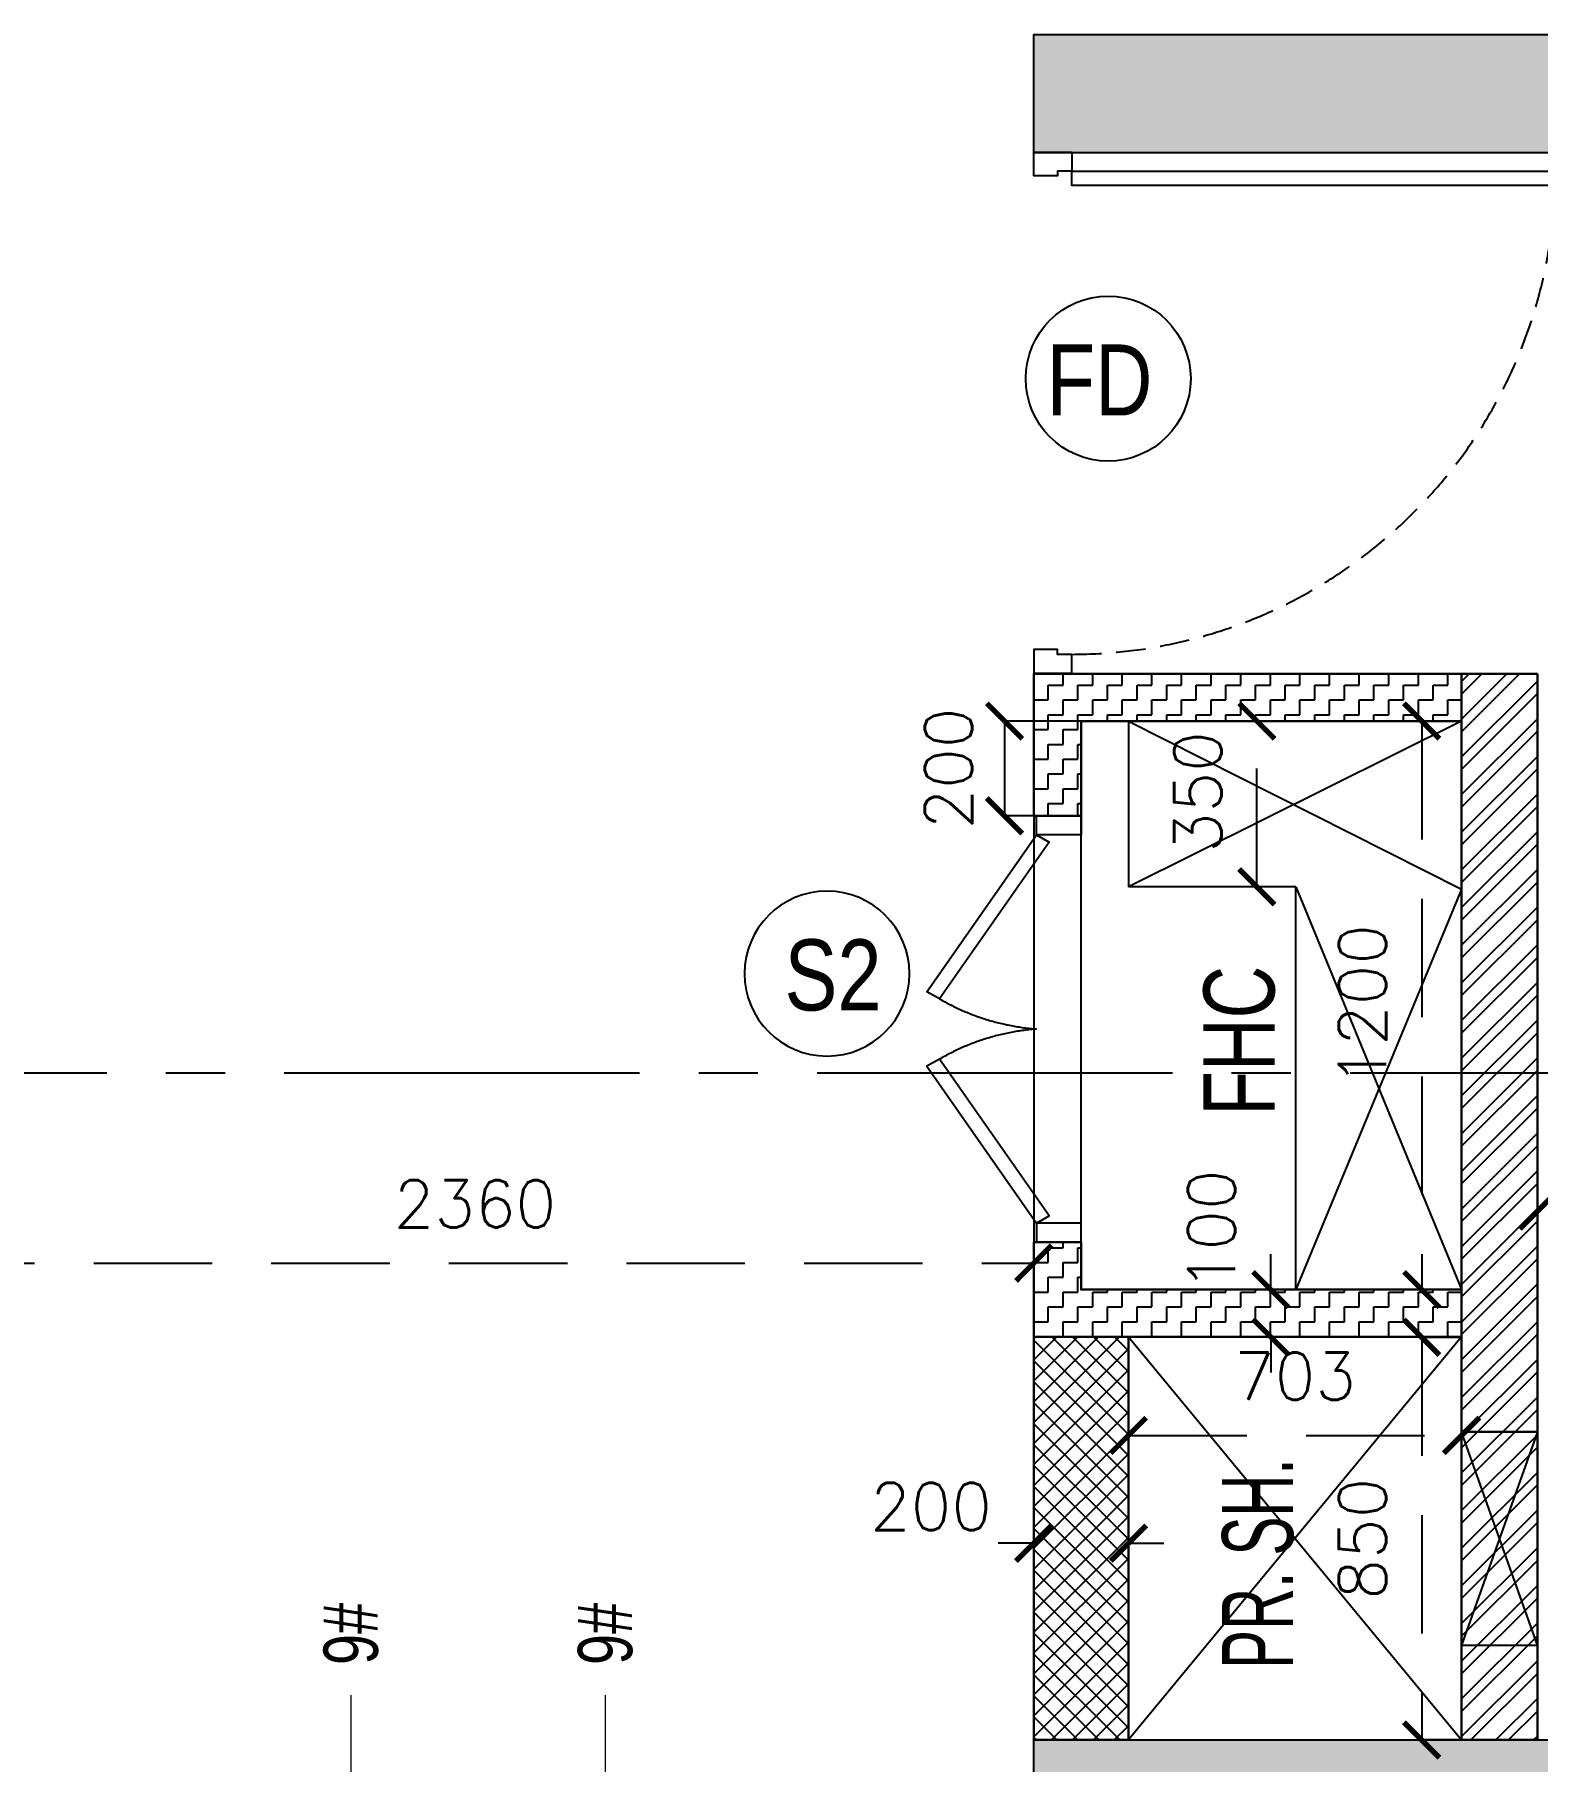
# Model space of a CAD drawing. Header units: millimetres. Extents: x 1124992 to 1258557, y -5767803 to -5695799.
# Drawn here: x 1205343 to 1208516, y -5719020 to -5715375 of the extents above; entities that cross this region are included whole.
import ezdxf
from ezdxf.enums import TextEntityAlignment as Align

# ---------------------------------------------------------------- set-up
doc = ezdxf.new("R2010")
doc.units = ezdxf.units.MM
doc.header["$LTSCALE"] = 1000
doc.header["$MEASUREMENT"] = 0
for name, pattern in [('$1$AUDIT_D_120904163729-0', [0]), ('$36$HIDDEN', [0.375, 0.25, -0.125]), ('AUDIT_D_120904163729-0', [0]), ('T8 - TYPICAL FLOOR CORE$0$AUDIT_D_120904163729-0', [0]), ('T8 - TYPICAL FLOOR CORE$0$HIDDEN', [0.375, 0.25, -0.125]), ('T8 - TYPICAL FLOOR CORE$0$T10-TYPICAL FLOOR CORE$0$HIDDEN', [0.375, 0.25, -0.125]), ('T8 - TYPICAL FLOOR CORE$0$T8 - TYPICAL FLOOR CORE$0$HIDDEN2', [0.1875, 0.125, -0.0625]), ('T8_REFUGE COLUMNS$0$CENTER2', [1.125, 0.75, -0.125, 0.125, -0.125])]:
    doc.linetypes.add(name, pattern=pattern)
doc.layers.get('0').update_dxf_attribs({"linetype": 'AUDIT_D_120904163729-0'})
for name, color, linetype in [('$0$A-HATCH -160', 251, '$1$AUDIT_D_120904163729-0'), ('$21$A-DIMENSIONS', 2, '$36$HIDDEN'), ('T8 - TYPICAL FLOOR CORE$0$A-DIMENSIONS', 2, 'T8 - TYPICAL FLOOR CORE$0$HIDDEN'), ('T8 - TYPICAL FLOOR CORE$0$A-DOOR-FULL', 2, 'Continuous'), ('T8 - TYPICAL FLOOR CORE$0$A-HATCH -160', 251, 'T8 - TYPICAL FLOOR CORE$0$AUDIT_D_120904163729-0'), ('T8 - TYPICAL FLOOR CORE$0$T10-TYPICAL FLOOR CORE$0$A-SLAB SUNK-AC LEDGES', 251, 'T8 - TYPICAL FLOOR CORE$0$T10-TYPICAL FLOOR CORE$0$HIDDEN'), ('T8 - TYPICAL FLOOR CORE$0$T10-TYPICAL FLOOR CORE$0$CUT-OUT', 49, 'Continuous'), ('T8 - TYPICAL FLOOR CORE$0$T8 - TYPICAL FLOOR CORE$0$A-DOOR', 1, 'Continuous'), ('T8 - TYPICAL FLOOR CORE$0$T8 - TYPICAL FLOOR CORE$0$Typical floor plan-$0$$0$A2-TYPICAL$0$a-door', 1, 'Continuous'), ('T8 - TYPICAL FLOOR CORE$1$a-window-no', 125, 'Continuous'), ('T8_REFUGE COLUMNS$0$A-CENTERLINE', 193, 'T8_REFUGE COLUMNS$0$CENTER2'), ('T8_REFUGE COLUMNS$0$A-RCC COLS', 3, 'Continuous'), ('T8_TYPICAL COLUMNS$0$A-RCC COLS', 3, 'Continuous')]:
    doc.layers.add(name, color=color, linetype=linetype)
for name, color, linetype, lineweight in [('T8 - TYPICAL FLOOR CORE$0$A-WALL- 160', 6, 'Continuous', 30), ('T8 - TYPICAL FLOOR CORE$0$T10-TYPICAL FLOOR CORE$0$A-WALL- 160', 6, 'Continuous', 30), ('T8 - TYPICAL FLOOR CORE$0$T10-TYPICAL FLOOR CORE$0$D&W', 8, 'Continuous', 25), ('T8 - TYPICAL FLOOR CORE$0$T8 - TYPICAL FLOOR CORE$0$D&W', 8, 'Continuous', 25), ('T8 - TYPICAL FLOOR CORE$1$a-Text', 4, 'Continuous', 0), ('T8(T9 IS SIMILAR) - DIMENSION & TEXTING$0$R0-18-10-2014-T1-1st Podium Floor Plan$0$Text', 2, 'Continuous', 0), ('T8(T9 IS SIMILAR)$0$D&W', 8, 'Continuous', 25)]:
    doc.layers.add(name, color=color, linetype=linetype, lineweight=lineweight)
doc.layers.add('T8_REFUGE COLUMNS$1$COL-HATCH', color=7, linetype='Continuous', lineweight=25, true_color=0xa3a3a3)
doc.styles.add('T8 - TYPICAL FLOOR CORE$0$Romans 1', font='romans.shx', dxfattribs={"height": 100})
doc.styles.add('T8 - TYPICAL FLOOR CORE$1$ARIAL ARROW', font='swisscl.ttf')
doc.styles.add('T8 - TYPICAL FLOOR CORE$1$LODHA STANDERD', font='sanss___.ttf')
doc.styles.add('T8(T9 IS SIMILAR) - DIMENSION & TEXTING$0$ARIAL ARROW', font='swisscl.ttf')
doc.styles.add('T8(T9 IS SIMILAR) - DIMENSION & TEXTING$0$Tahoma', font='tahoma.ttf')
doc.dimstyles.new('T8 - TYPICAL FLOOR CORE$0$ALPINE S', dxfattribs={"dimscale": 0, "dimtxt": 100, "dimasz": 75, "dimexe": 0, "dimexo": 0, "dimgap": 75, "dimtad": 1, "dimdec": 0, "dimzin": 0, "dimdsep": 46, "dimtxsty": 'T8 - TYPICAL FLOOR CORE$0$Romans 1', "dimblk": 'T8 - TYPICAL FLOOR CORE$0$_ArchTick', "dimcen": 0.09, "dimclrd": 256, "dimclre": 256, "dimclrt": 7, "dimadec": 0, "dimazin": 0, "dimtfac": 1, "dimtdec": 0, "dimtofl": 0, "dimtmove": 1, "dimatfit": 0, "dimldrblk": 'T8 - TYPICAL FLOOR CORE$0$_Open90', "dimfxl": 1, "dimtolj": 1, "dimtzin": 0, "dimarcsym": 0})
doc.dimstyles.new('T8(T9 IS SIMILAR) - DIMENSION & TEXTING$0$SAMATA STD', dxfattribs={"dimtxt": 100, "dimasz": 50, "dimexe": 50, "dimexo": 50, "dimgap": 10, "dimtad": 0, "dimdec": 0, "dimrnd": 5, "dimzin": 0, "dimdsep": 46, "dimtxsty": 'T8(T9 IS SIMILAR) - DIMENSION & TEXTING$0$Tahoma', "dimblk": 'T8(T9 IS SIMILAR) - DIMENSION & TEXTING$0$_Origin2', "dimcen": -50, "dimdle": 50, "dimclrd": 7, "dimclre": 7, "dimclrt": 7, "dimadec": 0, "dimazin": 0, "dimtfac": 1, "dimtdec": 0, "dimtmove": 1, "dimatfit": 3, "dimfxl": 150, "dimtfill": 1, "dimtolj": 1, "dimtzin": 0, "dimlwd": -1, "dimlwe": -1, "dimarcsym": 0})

# ---------------------------------------------------------------- blocks, each defined once
blk = doc.blocks.new('T8(T9 IS SIMILAR) - DIMENSION & TEXTING$0$_Origin2')
at = {"color": 0, "linetype": 'ByBlock', "lineweight": -2}
blk.add_line((-0.5, 0), (-1, 0), dxfattribs=at)
for radius in [0.5, 0.25]:
    blk.add_circle((0, 0), radius, dxfattribs=at)
blk = doc.blocks.new('T8_REFUGE COLUMNS')
at = {"layer": 'T8_REFUGE COLUMNS$1$COL-HATCH', "linetype": 'ByBlock'}
h = blk.add_hatch(color=256, dxfattribs=at)
h.dxf.hatch_style = 1
h.paths.add_polyline_path([(1215612.1, -5715624.9), (1207452.1, -5715624.9), (1207452.1, -5715374.9), (1215612.1, -5715374.9)])
h = blk.add_hatch(color=256, dxfattribs=at)
h.dxf.hatch_style = 1
h.paths.add_polyline_path([(1212742.1, -5719224.9), (1207452.1, -5719224.9), (1207452.1, -5718974.9), (1212742.1, -5718974.9)])
at = {"layer": 'T8_REFUGE COLUMNS$0$A-CENTERLINE'}
blk.add_line((1223494.9, -5717567.4), (1182495.9, -5717567.4), dxfattribs=at)
at = {"layer": 'T8_REFUGE COLUMNS$0$A-RCC COLS', "linetype": 'ByBlock'}
for points in [[(1215612.1, -5715624.9), (1207452.1, -5715624.9), (1207452.1, -5715374.9), (1215612.1, -5715374.9)], [(1212742.1, -5719224.9), (1207452.1, -5719224.9), (1207452.1, -5718974.9), (1212742.1, -5718974.9)]]:
    blk.add_lwpolyline(points, close=True, dxfattribs=at)
blk = doc.blocks.new('T8_TYPICAL COLUMNS')
at = {"layer": 'T8_TYPICAL COLUMNS$0$A-RCC COLS', "linetype": 'ByBlock'}
blk.add_blockref('T8_REFUGE COLUMNS', (0, 0), dxfattribs=at)
blk = doc.blocks.new('*U766')
for points in [[(0, 0), (0, 1020), (30, 1020), (30, 0)], [(-40, 0), (0, 0), (0, -30), (10, -30), (10, -80), (-40, -80)], [(1060, 0), (1020, 0), (1020, -30), (1010, -30), (1010, -80), (1060, -80)]]:
    blk.add_lwpolyline(points, close=True)
at = {"color": 0, "linetype": 'ByBlock', "ltscale": 0.25}
blk.add_arc((-1.5, -0.6), 1021.5, 0.0347, 87.627, dxfattribs=at)
blk = doc.blocks.new('T8 - TYPICAL FLOOR CORE$1$WINDOW TAG')
at = {"layer": 'T8 - TYPICAL FLOOR CORE$1$a-window-no'}
blk.add_circle((0, 0), 174.1, dxfattribs=at)
at = {"layer": 'T8 - TYPICAL FLOOR CORE$1$a-window-no', "style": 'T8 - TYPICAL FLOOR CORE$1$LODHA STANDERD'}
blk.add_attdef('WINDOW', text='', height=150, dxfattribs=at).set_placement((11.3, 2.8), align=Align.MIDDLE_CENTER)
blk = doc.blocks.new('T8 - TYPICAL FLOOR CORE$0$_ArchTick')
at = {"color": 0, "linetype": 'ByBlock', "const_width": 0.15}
blk.add_lwpolyline([(-0.5, -0.5), (0.5, 0.5)], dxfattribs=at)
blk = doc.blocks.new('*D838')
at = {"layer": 'T8 - TYPICAL FLOOR CORE$0$A-DIMENSIONS', "linetype": 'T8 - TYPICAL FLOOR CORE$0$HIDDEN', "lineweight": -2, "transparency": 16777216}
for p, q in [((1205092.4, -5717855.7), (1205092.4, -5717968.1)), ((1207452.3, -5718258.1), (1207452.3, -5717968.1))]:
    blk.add_line(p, q, dxfattribs=at)
at = {"layer": 'T8 - TYPICAL FLOOR CORE$0$A-DIMENSIONS', "lineweight": -2, "transparency": 16777216}
blk.add_line((1205092.4, -5717968.1), (1207452.3, -5717968.1), dxfattribs=at)
at = {"layer": 'T8 - TYPICAL FLOOR CORE$0$A-DIMENSIONS', "linetype": 'ByBlock', "lineweight": -2, "transparency": 16777216, "xscale": 75, "yscale": 75, "zscale": 75, "rotation": 180}
blk.add_blockref('T8 - TYPICAL FLOOR CORE$0$_ArchTick', (1205092.4, -5717968.1), dxfattribs=at)
at = {"layer": 'T8 - TYPICAL FLOOR CORE$0$A-DIMENSIONS', "linetype": 'ByBlock', "lineweight": -2, "transparency": 16777216, "xscale": 75, "yscale": 75, "zscale": 75}
blk.add_blockref('T8 - TYPICAL FLOOR CORE$0$_ArchTick', (1207452.3, -5717968.1), dxfattribs=at)
at = {"layer": 'T8 - TYPICAL FLOOR CORE$0$A-DIMENSIONS', "color": 7, "linetype": 'ByBlock', "transparency": 16777216, "insert": (1206272.3, -5717843.1), "char_height": 100, "attachment_point": 5, "style": 'T8 - TYPICAL FLOOR CORE$0$Romans 1'}
blk.add_mtext('\\A1;2360', dxfattribs=at)
blk = doc.blocks.new('T8 - TYPICAL FLOOR CORE$0$_Open90')
at = {"color": 0, "linetype": 'ByBlock', "lineweight": -2}
for p, q in [((-0.5, 0.5), (0, 0)), ((0, 0), (-1, 0)), ((0, 0), (-0.5, -0.5))]:
    blk.add_line(p, q, dxfattribs=at)
blk = doc.blocks.new('*D798')
at = {"layer": 'T8 - TYPICAL FLOOR CORE$0$A-DIMENSIONS', "linetype": 'T8 - TYPICAL FLOOR CORE$0$HIDDEN', "lineweight": -2, "transparency": 16777216}
for p, q in [((1208515.7, -5717976.4), (1208515.7, -5717858.5)), ((1210015.9, -5718058.1), (1210015.9, -5717858.5))]:
    blk.add_line(p, q, dxfattribs=at)
at = {"layer": 'T8 - TYPICAL FLOOR CORE$0$A-DIMENSIONS', "lineweight": -2, "transparency": 16777216}
blk.add_line((1210015.9, -5717858.5), (1208515.7, -5717858.5), dxfattribs=at)
at = {"layer": 'T8 - TYPICAL FLOOR CORE$0$A-DIMENSIONS', "linetype": 'ByBlock', "lineweight": -2, "transparency": 16777216, "xscale": 75, "yscale": 75, "zscale": 75, "rotation": 180}
blk.add_blockref('T8 - TYPICAL FLOOR CORE$0$_ArchTick', (1208515.7, -5717858.5), dxfattribs=at)
at = {"layer": 'T8 - TYPICAL FLOOR CORE$0$A-DIMENSIONS', "linetype": 'ByBlock', "lineweight": -2, "transparency": 16777216, "xscale": 75, "yscale": 75, "zscale": 75}
blk.add_blockref('T8 - TYPICAL FLOOR CORE$0$_ArchTick', (1210015.9, -5717858.5), dxfattribs=at)
at = {"layer": 'T8 - TYPICAL FLOOR CORE$0$A-DIMENSIONS', "color": 7, "linetype": 'ByBlock', "transparency": 16777216, "insert": (1209265.8, -5717733.5), "char_height": 100, "attachment_point": 5, "style": 'T8 - TYPICAL FLOOR CORE$0$Romans 1'}
blk.add_mtext('\\A1;1500', dxfattribs=at)
blk = doc.blocks.new('*D774')
at = {"layer": 'T8 - TYPICAL FLOOR CORE$0$A-DIMENSIONS', "linetype": 'T8 - TYPICAL FLOOR CORE$0$HIDDEN', "lineweight": -2, "transparency": 16777216}
for p, q in [((1208355.3, -5716824.1), (1208271.1, -5716824.1)), ((1208355.3, -5718024), (1208271.1, -5718024))]:
    blk.add_line(p, q, dxfattribs=at)
at = {"layer": 'T8 - TYPICAL FLOOR CORE$0$A-DIMENSIONS', "lineweight": -2, "transparency": 16777216}
blk.add_line((1208271.1, -5716824.1), (1208271.1, -5718024), dxfattribs=at)
at = {"layer": 'T8 - TYPICAL FLOOR CORE$0$A-DIMENSIONS', "linetype": 'ByBlock', "lineweight": -2, "transparency": 16777216, "xscale": 75, "yscale": 75, "zscale": 75}
for p, rotation in [((1208271.1, -5716824.1), 90), ((1208271.1, -5718024), 270)]:
    blk.add_blockref('T8 - TYPICAL FLOOR CORE$0$_ArchTick', p, dxfattribs=dict(at, rotation=rotation))
at = {"layer": 'T8 - TYPICAL FLOOR CORE$0$A-DIMENSIONS', "color": 7, "linetype": 'ByBlock', "transparency": 16777216, "insert": (1208146.1, -5717424), "char_height": 100, "attachment_point": 5, "rotation": 90, "style": 'T8 - TYPICAL FLOOR CORE$0$Romans 1'}
blk.add_mtext('\\A1;1200', dxfattribs=at)
blk = doc.blocks.new('*D775')
at = {"layer": 'T8 - TYPICAL FLOOR CORE$0$A-DIMENSIONS', "linetype": 'T8 - TYPICAL FLOOR CORE$0$HIDDEN', "lineweight": -2, "transparency": 16777216}
for p, q in [((1207652, -5718256.6), (1207652, -5718332)), ((1208355.3, -5718256.6), (1208355.3, -5718332))]:
    blk.add_line(p, q, dxfattribs=at)
at = {"layer": 'T8 - TYPICAL FLOOR CORE$0$A-DIMENSIONS', "lineweight": -2, "transparency": 16777216}
blk.add_line((1207652, -5718332), (1208355.3, -5718332), dxfattribs=at)
at = {"layer": 'T8 - TYPICAL FLOOR CORE$0$A-DIMENSIONS', "linetype": 'ByBlock', "lineweight": -2, "transparency": 16777216, "xscale": 75, "yscale": 75, "zscale": 75, "rotation": 180}
blk.add_blockref('T8 - TYPICAL FLOOR CORE$0$_ArchTick', (1207652, -5718332), dxfattribs=at)
at = {"layer": 'T8 - TYPICAL FLOOR CORE$0$A-DIMENSIONS', "linetype": 'ByBlock', "lineweight": -2, "transparency": 16777216, "xscale": 75, "yscale": 75, "zscale": 75}
blk.add_blockref('T8 - TYPICAL FLOOR CORE$0$_ArchTick', (1208355.3, -5718332), dxfattribs=at)
at = {"layer": 'T8 - TYPICAL FLOOR CORE$0$A-DIMENSIONS', "color": 7, "linetype": 'ByBlock', "transparency": 16777216, "insert": (1208003.6, -5718207), "char_height": 100, "attachment_point": 5, "style": 'T8 - TYPICAL FLOOR CORE$0$Romans 1'}
blk.add_mtext('\\A1;703', dxfattribs=at)
blk = doc.blocks.new('*D776')
at = {"layer": 'T8 - TYPICAL FLOOR CORE$0$A-DIMENSIONS', "linetype": 'T8 - TYPICAL FLOOR CORE$0$HIDDEN', "lineweight": -2, "transparency": 16777216}
for p, q in [((1208355.3, -5718125.1), (1208271.1, -5718125.1)), ((1208355.3, -5718974.9), (1208271.1, -5718974.9))]:
    blk.add_line(p, q, dxfattribs=at)
at = {"layer": 'T8 - TYPICAL FLOOR CORE$0$A-DIMENSIONS', "lineweight": -2, "transparency": 16777216}
blk.add_line((1208271.1, -5718125.1), (1208271.1, -5718974.9), dxfattribs=at)
at = {"layer": 'T8 - TYPICAL FLOOR CORE$0$A-DIMENSIONS', "linetype": 'ByBlock', "lineweight": -2, "transparency": 16777216, "xscale": 75, "yscale": 75, "zscale": 75}
for p, rotation in [((1208271.1, -5718125.1), 90), ((1208271.1, -5718974.9), 270)]:
    blk.add_blockref('T8 - TYPICAL FLOOR CORE$0$_ArchTick', p, dxfattribs=dict(at, rotation=rotation))
at = {"layer": 'T8 - TYPICAL FLOOR CORE$0$A-DIMENSIONS', "color": 7, "linetype": 'ByBlock', "transparency": 16777216, "insert": (1208146.1, -5718550), "char_height": 100, "attachment_point": 5, "rotation": 90, "style": 'T8 - TYPICAL FLOOR CORE$0$Romans 1'}
blk.add_mtext('\\A1;850', dxfattribs=at)
blk = doc.blocks.new('*D789')
at = {"layer": 'T8 - TYPICAL FLOOR CORE$0$A-DIMENSIONS', "linetype": 'T8 - TYPICAL FLOOR CORE$0$HIDDEN', "lineweight": -2, "transparency": 16777216}
for p, q in [((1207552.1, -5716824.1), (1207390.5, -5716824.1)), ((1207552.1, -5717024.1), (1207390.5, -5717024.1))]:
    blk.add_line(p, q, dxfattribs=at)
at = {"layer": 'T8 - TYPICAL FLOOR CORE$0$A-DIMENSIONS', "lineweight": -2, "transparency": 16777216}
blk.add_line((1207390.5, -5716824.1), (1207390.5, -5717024.1), dxfattribs=at)
at = {"layer": 'T8 - TYPICAL FLOOR CORE$0$A-DIMENSIONS', "linetype": 'ByBlock', "lineweight": -2, "transparency": 16777216, "xscale": 75, "yscale": 75, "zscale": 75}
for p, rotation in [((1207390.5, -5716824.1), 90), ((1207390.5, -5717024.1), 270)]:
    blk.add_blockref('T8 - TYPICAL FLOOR CORE$0$_ArchTick', p, dxfattribs=dict(at, rotation=rotation))
at = {"layer": 'T8 - TYPICAL FLOOR CORE$0$A-DIMENSIONS', "color": 7, "linetype": 'ByBlock', "transparency": 16777216, "insert": (1207272.3, -5716924.1), "char_height": 100, "attachment_point": 5, "rotation": 90, "style": 'T8 - TYPICAL FLOOR CORE$0$Romans 1'}
blk.add_mtext('\\A1;200', dxfattribs=at)
blk = doc.blocks.new('*D794')
at = {"layer": 'T8 - TYPICAL FLOOR CORE$0$A-DIMENSIONS', "linetype": 'T8 - TYPICAL FLOOR CORE$0$HIDDEN', "lineweight": -2, "transparency": 16777216}
for p, q in [((1208055.1, -5716824.1), (1207923.2, -5716824.1)), ((1208005.1, -5717174.1), (1207923.2, -5717174.1))]:
    blk.add_line(p, q, dxfattribs=at)
at = {"layer": 'T8 - TYPICAL FLOOR CORE$0$A-DIMENSIONS', "lineweight": -2, "transparency": 16777216}
blk.add_line((1207923.2, -5717174.1), (1207923.2, -5716824.1), dxfattribs=at)
at = {"layer": 'T8 - TYPICAL FLOOR CORE$0$A-DIMENSIONS', "linetype": 'ByBlock', "lineweight": -2, "transparency": 16777216, "xscale": 75, "yscale": 75, "zscale": 75}
for p, rotation in [((1207923.2, -5716824.1), 90), ((1207923.2, -5717174.1), 270)]:
    blk.add_blockref('T8 - TYPICAL FLOOR CORE$0$_ArchTick', p, dxfattribs=dict(at, rotation=rotation))
at = {"layer": 'T8 - TYPICAL FLOOR CORE$0$A-DIMENSIONS', "color": 7, "linetype": 'ByBlock', "transparency": 16777216, "insert": (1207798.2, -5716974.1), "char_height": 100, "attachment_point": 5, "rotation": 90, "style": 'T8 - TYPICAL FLOOR CORE$0$Romans 1'}
blk.add_mtext('\\A1;350', dxfattribs=at)
blk = doc.blocks.new('*D795')
at = {"layer": 'T8 - TYPICAL FLOOR CORE$0$A-DIMENSIONS', "lineweight": -2, "transparency": 16777216}
for p, q in [((1207452.1, -5718559.6), (1207377.1, -5718559.6)), ((1207652, -5718559.6), (1207727, -5718559.6))]:
    blk.add_line(p, q, dxfattribs=at)
at = {"layer": 'T8 - TYPICAL FLOOR CORE$0$A-DIMENSIONS', "linetype": 'T8 - TYPICAL FLOOR CORE$0$HIDDEN', "lineweight": -2, "transparency": 16777216}
for p, q in [((1207452.1, -5718549.5), (1207452.1, -5718559.6)), ((1207652, -5718549.5), (1207652, -5718559.6))]:
    blk.add_line(p, q, dxfattribs=at)
at = {"layer": 'T8 - TYPICAL FLOOR CORE$0$A-DIMENSIONS', "linetype": 'ByBlock', "lineweight": -2, "transparency": 16777216, "xscale": 75, "yscale": 75, "zscale": 75}
blk.add_blockref('T8 - TYPICAL FLOOR CORE$0$_ArchTick', (1207452.1, -5718559.6), dxfattribs=at)
at = {"layer": 'T8 - TYPICAL FLOOR CORE$0$A-DIMENSIONS', "linetype": 'ByBlock', "lineweight": -2, "transparency": 16777216, "xscale": 75, "yscale": 75, "zscale": 75, "rotation": 179.9999999999892}
blk.add_blockref('T8 - TYPICAL FLOOR CORE$0$_ArchTick', (1207652, -5718559.6), dxfattribs=at)
at = {"layer": 'T8 - TYPICAL FLOOR CORE$0$A-DIMENSIONS', "color": 7, "linetype": 'ByBlock', "transparency": 16777216, "insert": (1207235.2, -5718482.1), "char_height": 100, "attachment_point": 5, "style": 'T8 - TYPICAL FLOOR CORE$0$Romans 1'}
blk.add_mtext('\\A1;200', dxfattribs=at)
blk = doc.blocks.new('*D813')
at = {"layer": 'T8 - TYPICAL FLOOR CORE$0$A-DIMENSIONS', "lineweight": -2, "transparency": 16777216}
for p, q in [((1207952.4, -5718024.1), (1207952.4, -5717949.1)), ((1207952.4, -5718124.1), (1207952.4, -5718199.1))]:
    blk.add_line(p, q, dxfattribs=at)
at = {"layer": 'T8 - TYPICAL FLOOR CORE$0$A-DIMENSIONS', "linetype": 'T8 - TYPICAL FLOOR CORE$0$HIDDEN', "lineweight": -2, "transparency": 16777216}
for p, q in [((1208005.1, -5718024.1), (1207952.4, -5718024.1)), ((1208055.1, -5718124.1), (1207952.4, -5718124.1))]:
    blk.add_line(p, q, dxfattribs=at)
at = {"layer": 'T8 - TYPICAL FLOOR CORE$0$A-DIMENSIONS', "linetype": 'ByBlock', "lineweight": -2, "transparency": 16777216, "xscale": 75, "yscale": 75, "zscale": 75}
for p, rotation in [((1207952.4, -5718024.1), 269.9999999999892), ((1207952.4, -5718124.1), 89.99999999998924)]:
    blk.add_blockref('T8 - TYPICAL FLOOR CORE$0$_ArchTick', p, dxfattribs=dict(at, rotation=rotation))
at = {"layer": 'T8 - TYPICAL FLOOR CORE$0$A-DIMENSIONS', "color": 7, "linetype": 'ByBlock', "transparency": 16777216, "insert": (1207827.4, -5717899.1), "char_height": 100, "attachment_point": 5, "rotation": 90, "style": 'T8 - TYPICAL FLOOR CORE$0$Romans 1'}
blk.add_mtext('\\A1;100', dxfattribs=at)
blk = doc.blocks.new('T8(T9 IS SIMILAR) - DIMENSION & TEXTING')
at = {"layer": 'T8(T9 IS SIMILAR) - DIMENSION & TEXTING$0$R0-18-10-2014-T1-1st Podium Floor Plan$0$Text', "char_height": 114.75, "width": 251.09, "attachment_point": 1, "rotation": 270, "style": 'T8(T9 IS SIMILAR) - DIMENSION & TEXTING$0$ARIAL ARROW'}
for insert in [(1206067.4, -5718685.4), (1206604.3, -5718685.4)]:
    blk.add_mtext('#6', dxfattribs=dict(at, insert=insert))
at = {"layer": 'T8(T9 IS SIMILAR) - DIMENSION & TEXTING$0$R0-18-10-2014-T1-1st Podium Floor Plan$0$Text'}
for points in [[(1206011.2, -5719159.3, 0.7), (1206011.3, -5718909.2, 0.7), (1206011.2, -5718880.4, 0.7)], [(1206548.1, -5719159.3, 0.7), (1206548.1, -5718909.2, 0.7), (1206548.1, -5718880.4, 0.7)]]:
    blk.add_leader(points, dimstyle='T8(T9 IS SIMILAR) - DIMENSION & TEXTING$0$SAMATA STD', override={"dimasz": 100, "dimclrd": 2, "dimfxlon": 1, "dimarcsym": 1}, dxfattribs=at)
blk = doc.blocks.new('T8 - TYPICAL FLOOR CORE')
at = {"layer": 'T8 - TYPICAL FLOOR CORE$0$A-HATCH -160', "linetype": 'ByBlock'}
h = blk.add_hatch(dxfattribs=at)
h.set_pattern_fill('ZIGZAG', color=256, scale=250)
h.set_pattern_definition([(9e-15, (57014.018, -4904.488), (31.25, 31.25), [31.25, -31.25]), (90, (57045.268, -4904.488), (-31.25, 31.25), [31.25, -31.25])])
h.paths.add_polyline_path([(1208355.3, -5716724.1), (1207452.1, -5716724.1), (1207452.1, -5717024.1), (1207552.1, -5717024.1), (1207552.1, -5716824.1), (1208355.3, -5716824.1)])
h = blk.add_hatch(dxfattribs=at)
h.set_pattern_fill('ZIGZAG', color=256, scale=250)
h.set_pattern_definition([(9e-15, (57014.018, -4904.488), (31.25, 31.25), [31.25, -31.25]), (90, (57045.268, -4904.488), (-31.25, 31.25), [31.25, -31.25])])
h.paths.add_polyline_path([(1208355.3, -5718024.1), (1207552.1, -5718024.1), (1207552.1, -5717924.1), (1207452.1, -5717924.1), (1207452.1, -5718124.1), (1207552.1, -5718124.1), (1208355.3, -5718124.1)])
at = {"layer": 'T8 - TYPICAL FLOOR CORE$0$T10-TYPICAL FLOOR CORE$0$A-SLAB SUNK-AC LEDGES', "linetype": 'ByBlock'}
h = blk.add_hatch(dxfattribs=at)
h.set_pattern_fill('ANSI32', color=256, scale=150)
h.set_pattern_definition([(45, (57057.016, -4904.49), (-39.77475644, 39.77475644), []), (45, (57083.533, -4904.49), (-39.77475644, 39.77475644), [])])
h.paths.add_polyline_path([(1208515.3, -5716724.1), (1208355.3, -5716724.1), (1208355.3, -5718974.9), (1208515.3, -5718974.9)])
h = blk.add_hatch(dxfattribs=at)
h.set_pattern_fill('ANSI37', color=256, scale=250)
h.paths.add_polyline_path([(1207652, -5718974.9), (1207452.3, -5718974.9), (1207452.3, -5718124.1), (1207652, -5718124.1)])
at = {"linetype": 'ByBlock'}
blk.add_line((1208087.1, -5718024.1), (1208355.3, -5718024.1), dxfattribs=at)
at = {"linetype": 'T8 - TYPICAL FLOOR CORE$0$T8 - TYPICAL FLOOR CORE$0$HIDDEN2', "ltscale": 10}
for points in [[(1207252.9, -5717410.3, 0.113319), (1207458.1, -5717474.1, 0.860704)], [(1207252.9, -5717537.9, -0.113319), (1207458.1, -5717474.1, -0.860704)]]:
    blk.add_lwpolyline(points, format="xyb", dxfattribs=at)
at = {"layer": 'T8 - TYPICAL FLOOR CORE$0$A-WALL- 160', "linetype": 'ByBlock'}
for points in [[(1208355.3, -5716724.1), (1207452.1, -5716724.1), (1207452.1, -5717024.1), (1207552.1, -5717024.1), (1207552.1, -5716824.1), (1208355.3, -5716824.1)], [(1208355.3, -5718024.1), (1207552.1, -5718024.1), (1207552.1, -5717924.1), (1207452.1, -5717924.1), (1207452.1, -5718124.1), (1207552.1, -5718124.1), (1207552.1, -5718124.1), (1208355.3, -5718124.1)]]:
    blk.add_lwpolyline(points, close=True, dxfattribs=at)
at = {"layer": 'T8 - TYPICAL FLOOR CORE$0$A-WALL- 160', "linetype": 'ByBlock', "elevation": 0}
blk.add_lwpolyline([(1207652, -5718974.9), (1207452.3, -5718974.9), (1207452.3, -5718124.1), (1207652, -5718124.1)], close=True, dxfattribs=at)
at = {"layer": 'T8 - TYPICAL FLOOR CORE$0$T10-TYPICAL FLOOR CORE$0$A-WALL- 160', "linetype": 'ByBlock'}
blk.add_lwpolyline([(1208515.3, -5716724.1), (1208355.3, -5716724.1), (1208355.3, -5718974.9), (1208515.3, -5718974.9)], close=True, dxfattribs=at)
at = {"layer": 'T8 - TYPICAL FLOOR CORE$0$T10-TYPICAL FLOOR CORE$0$CUT-OUT'}
for p, q in [((1208355.3, -5716824.1, 0.6), (1207652, -5717174.1)), ((1207652, -5716824.1, -0.6), (1208355.3, -5717179.1)), ((1207652, -5716824.1, 0), (1207652, -5717174.1)), ((1208005.1, -5717174.1), (1207652, -5717174.1)), ((1208005.1, -5717174.1), (1208355.3, -5718024.1)), ((1208005.1, -5718024.1), (1208005.1, -5717174.1)), ((1208355.3, -5717179.1), (1208005.1, -5718024.1)), ((1208005.1, -5718024.1), (1208355.3, -5718024.1)), ((1207652, -5718124.1, -0.3), (1208355.3, -5718974.9, -0.1)), ((1207652, -5718124.1, -0.3), (1207652.1, -5718974.9, 0)), ((1208355.3, -5718124.1, 0.6), (1207652.1, -5718974.9, 0))]:
    blk.add_line(p, q, dxfattribs=at)
at = {"layer": 'T8 - TYPICAL FLOOR CORE$0$T10-TYPICAL FLOOR CORE$0$D&W', "linetype": 'ByBlock'}
for points in [[(1208515.3, -5718324.5), (1208355.3, -5718324.5), (1208355.3, -5718774.5), (1208515.3, -5718774.5)], [(1208515.3, -5718774.5), (1208355.3, -5718324.5), (1208515.3, -5718324.5), (1208355.3, -5718774.5)]]:
    blk.add_lwpolyline(points, close=True, dxfattribs=at)
at = {"layer": 'T8 - TYPICAL FLOOR CORE$0$T8 - TYPICAL FLOOR CORE$0$A-DOOR', "linetype": 'Continuous', "ltscale": 5}
for points in [[(1207458.1, -5717064.5), (1207484.8, -5717079.5), (1207252.9, -5717410.3), (1207226.1, -5717395.3)], [(1207458.1, -5717883.6), (1207484.8, -5717868.6), (1207252.9, -5717537.9), (1207226.1, -5717552.8)]]:
    blk.add_lwpolyline(points, close=True, dxfattribs=at)
at = {"layer": 'T8 - TYPICAL FLOOR CORE$0$T8 - TYPICAL FLOOR CORE$0$D&W', "linetype": 'ByBlock'}
blk.add_lwpolyline([(1207452.1, -5717024.1), (1207452, -5717924.1), (1207552.1, -5717924.1), (1207552, -5717024.1)], close=True, dxfattribs=at)
at = {"layer": 'T8 - TYPICAL FLOOR CORE$0$T8 - TYPICAL FLOOR CORE$0$Typical floor plan-$0$$0$A2-TYPICAL$0$a-door', "color": 4}
for points in [[(1207458.1, -5717064.5), (1207458.1, -5717024.1), (1207552.1, -5717024.1), (1207552.1, -5717064.5)], [(1207458.1, -5717883.6), (1207458.1, -5717924.1), (1207552.1, -5717924.1), (1207552.1, -5717883.6)]]:
    blk.add_lwpolyline(points, close=True, dxfattribs=at)
at = {"layer": 'T8 - TYPICAL FLOOR CORE$0$A-DOOR-FULL', "linetype": 'T8 - TYPICAL FLOOR CORE$0$HIDDEN', "rotation": 270}
blk.add_blockref('*U766', (1207532.3, -5715663.2), dxfattribs=at)
at = {"layer": 'T8 - TYPICAL FLOOR CORE$1$a-window-no'}
ref = blk.add_blockref('T8 - TYPICAL FLOOR CORE$1$WINDOW TAG', (1207609.3, -5716101.2), dxfattribs=dict(at, rotation=180))
ref.add_attrib('WINDOW', 'FD', dxfattribs={"height": 150, "style": 'T8 - TYPICAL FLOOR CORE$1$LODHA STANDERD', "width": 0.8}).set_placement((1207590.9, -5716104), align=Align.MIDDLE_CENTER)
ref = blk.add_blockref('T8 - TYPICAL FLOOR CORE$1$WINDOW TAG', (1207015.6, -5717357.1), dxfattribs=dict(at, xscale=-1, rotation=180))
ref.add_attrib('WINDOW', 'S2', dxfattribs={"height": 150, "style": 'T8 - TYPICAL FLOOR CORE$1$LODHA STANDERD', "width": 0.8}).set_placement((1207028.3, -5717359.9), align=Align.MIDDLE_CENTER)
at = {"layer": 'T8 - TYPICAL FLOOR CORE$1$a-Text', "linetype": 'ByBlock', "char_height": 150, "width": 821.633, "attachment_point": 1, "rotation": 90, "style": 'T8 - TYPICAL FLOOR CORE$1$ARIAL ARROW'}
for s, insert in [('FHC', (1207810.4, -5717656.7, 0.3)), ('\\pi199.95156;{\\W0.8;PR. SH. }', (1207849.7, -5719024.6))]:
    blk.add_mtext(s, dxfattribs=dict(at, insert=insert))
at = {"layer": 'T8 - TYPICAL FLOOR CORE$0$A-DIMENSIONS', "linetype": 'ByBlock'}
for base, p1, p2, picture, middle in [((1207390.5, -5717024.1), (1207552.1, -5716824.1), (1207552.1, -5717024.1), '*D789', (1207397.3, -5716924.1)), ((1207923.2, -5716824.1), (1208005.1, -5717174.1), (1208055.1, -5716824.1), '*D794', (1207923.2, -5716974.1)), ((1207952.4, -5718124.1, 0), (1208005.1, -5718024.1), (1208055.1, -5718124.1), '*D813', (1207952.4, -5717899.1, 0))]:
    dim = blk.add_linear_dim(base=base, p1=p1, p2=p2, angle=90, dimstyle='T8 - TYPICAL FLOOR CORE$0$ALPINE S', override={"dimscale": 1, "dimfxl": 5, "dimarcsym": 1}, dxfattribs=at)
    dim.commit()
    dim.dimension.update_dxf_attribs({"geometry": picture, "text_midpoint": middle, "dimtype": 128})
for base, p1, p2, picture, middle in [((1208271.1, -5718024), (1208355.3, -5716824.1, 0.6), (1208355.3, -5718024, 0.6), '*D774', (1208146.1, -5717424)), ((1208271.1, -5718974.9), (1208355.3, -5718125.1), (1208355.3, -5718974.9), '*D776', (1208146.1, -5718550))]:
    dim = blk.add_linear_dim(base=base, p1=p1, p2=p2, angle=90, dimstyle='T8 - TYPICAL FLOOR CORE$0$ALPINE S', override={"dimscale": 1, "dimfxl": 5, "dimarcsym": 1}, dxfattribs=at)
    dim.commit()
    dim.dimension.update_dxf_attribs({"geometry": picture, "text_midpoint": middle})
for base, p1, p2, picture, middle in [((1208515.7, -5717858.5), (1210015.9, -5718058.1, 0.4), (1208515.7, -5717976.4), '*D798', (1209265.8, -5717733.5)), ((1207452.3, -5717968.1), (1205092.4, -5717855.7), (1207452.3, -5718258.1), '*D838', (1206272.3, -5717843.1)), ((1208355.3, -5718332), (1207652, -5718256.6, -0.2), (1208355.3, -5718256.6), '*D775', (1208003.6, -5718207))]:
    dim = blk.add_linear_dim(base=base, p1=p1, p2=p2, dimstyle='T8 - TYPICAL FLOOR CORE$0$ALPINE S', override={"dimscale": 1, "dimfxl": 5, "dimarcsym": 1}, dxfattribs=at)
    dim.commit()
    dim.dimension.update_dxf_attribs({"geometry": picture, "text_midpoint": middle})
dim = blk.add_linear_dim(base=(1207452.1, -5718559.6, 0), p1=(1207652, -5718549.5, -0.1), p2=(1207452.1, -5718549.5), dimstyle='T8 - TYPICAL FLOOR CORE$0$ALPINE S', override={"dimscale": 1, "dimfxl": 5, "dimarcsym": 1}, dxfattribs=at)
dim.commit()
dim.dimension.update_dxf_attribs({"geometry": '*D795', "text_midpoint": (1207235.2, -5718607.1, 0), "dimtype": 128})
blk = doc.blocks.new('T8(T9 IS SIMILAR)')
at = {"layer": 'T8(T9 IS SIMILAR)$0$D&W', "linetype": 'ByBlock'}
blk.add_blockref('T8 - TYPICAL FLOOR CORE', (0, 0), dxfattribs=at)
blk.add_blockref('T8_TYPICAL COLUMNS', (0, 0), dxfattribs=at)

msp = doc.modelspace()

# ---------------------------------------------------------------- block references
at = {"layer": '$21$A-DIMENSIONS', "linetype": 'ByBlock'}
msp.add_blockref('T8(T9 IS SIMILAR)', (0, 0), dxfattribs=at)

# ---------------------------------------------------------------- next in the draw order: block references
at = {"layer": '$0$A-HATCH -160', "linetype": 'ByBlock'}
msp.add_blockref('T8(T9 IS SIMILAR) - DIMENSION & TEXTING', (0, 0), dxfattribs=at)

doc.saveas('drawing.dxf')
